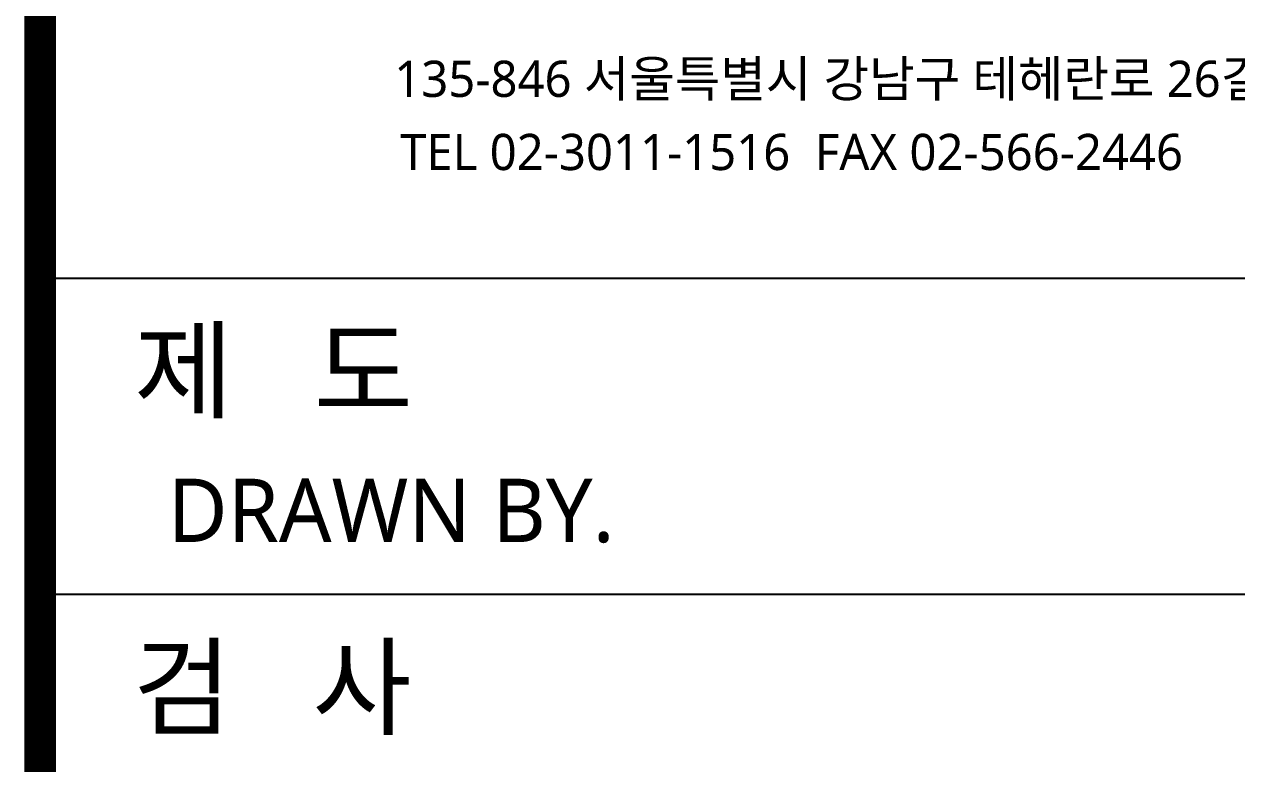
# Model space of a CAD drawing. Header units: millimetres. Extents: x 0 to 42000, y 0 to 29700.
# Drawn here: x 37925 to 39841, y 7562 to 8731 of the extents above; entities that cross this region are included whole.
import ezdxf

# ---------------------------------------------------------------- set-up
doc = ezdxf.new("R2010")
doc.units = ezdxf.units.MM
doc.layers.add('AA-SHEET', color=7, linetype='Continuous')
doc.styles.add('xr_A_form$0$맑은고딕', font='malgun.ttf')

# ---------------------------------------------------------------- blocks, each defined once
blk = doc.blocks.new('AA-FORM')
at = {"layer": 'AA-SHEET', "color": 4}
for p, q in [((37950, -21370), (41200, -21370)), ((37950, -21870), (41200, -21870))]:
    blk.add_line(p, q, dxfattribs=at)
at = {"layer": 'AA-SHEET', "color": 4, "const_width": 50}
blk.add_lwpolyline([(37950, -850), (37950, -28790.8)], dxfattribs=at)
at = {"layer": 'AA-SHEET', "color": 7, "style": 'xr_A_form$0$맑은고딕'}
for s, height, p in [('135-846 서울특별시 강남구 테헤란로 26길 12 리틀스타 빌딩', 57.302, (38509.7, -21083.6)), ('TEL 02-3011-1516  FAX 02-566-2446', 57.302, (38519, -21199.3)), ('제   도', 125, (38098.6, -21578.7)), ('검   사', 125, (38096.5, -22079.4))]:
    blk.add_text(s, height=height, dxfattribs=at).set_placement(p)
at = {"layer": 'AA-SHEET', "color": 9, "style": 'xr_A_form$0$맑은고딕'}
blk.add_text('DRAWN BY.', height=100, dxfattribs=at).set_placement((38151.4, -21787.3))

msp = doc.modelspace()

# ---------------------------------------------------------------- block references
msp.add_blockref('AA-FORM', (0, 29700))

doc.saveas('drawing.dxf')
